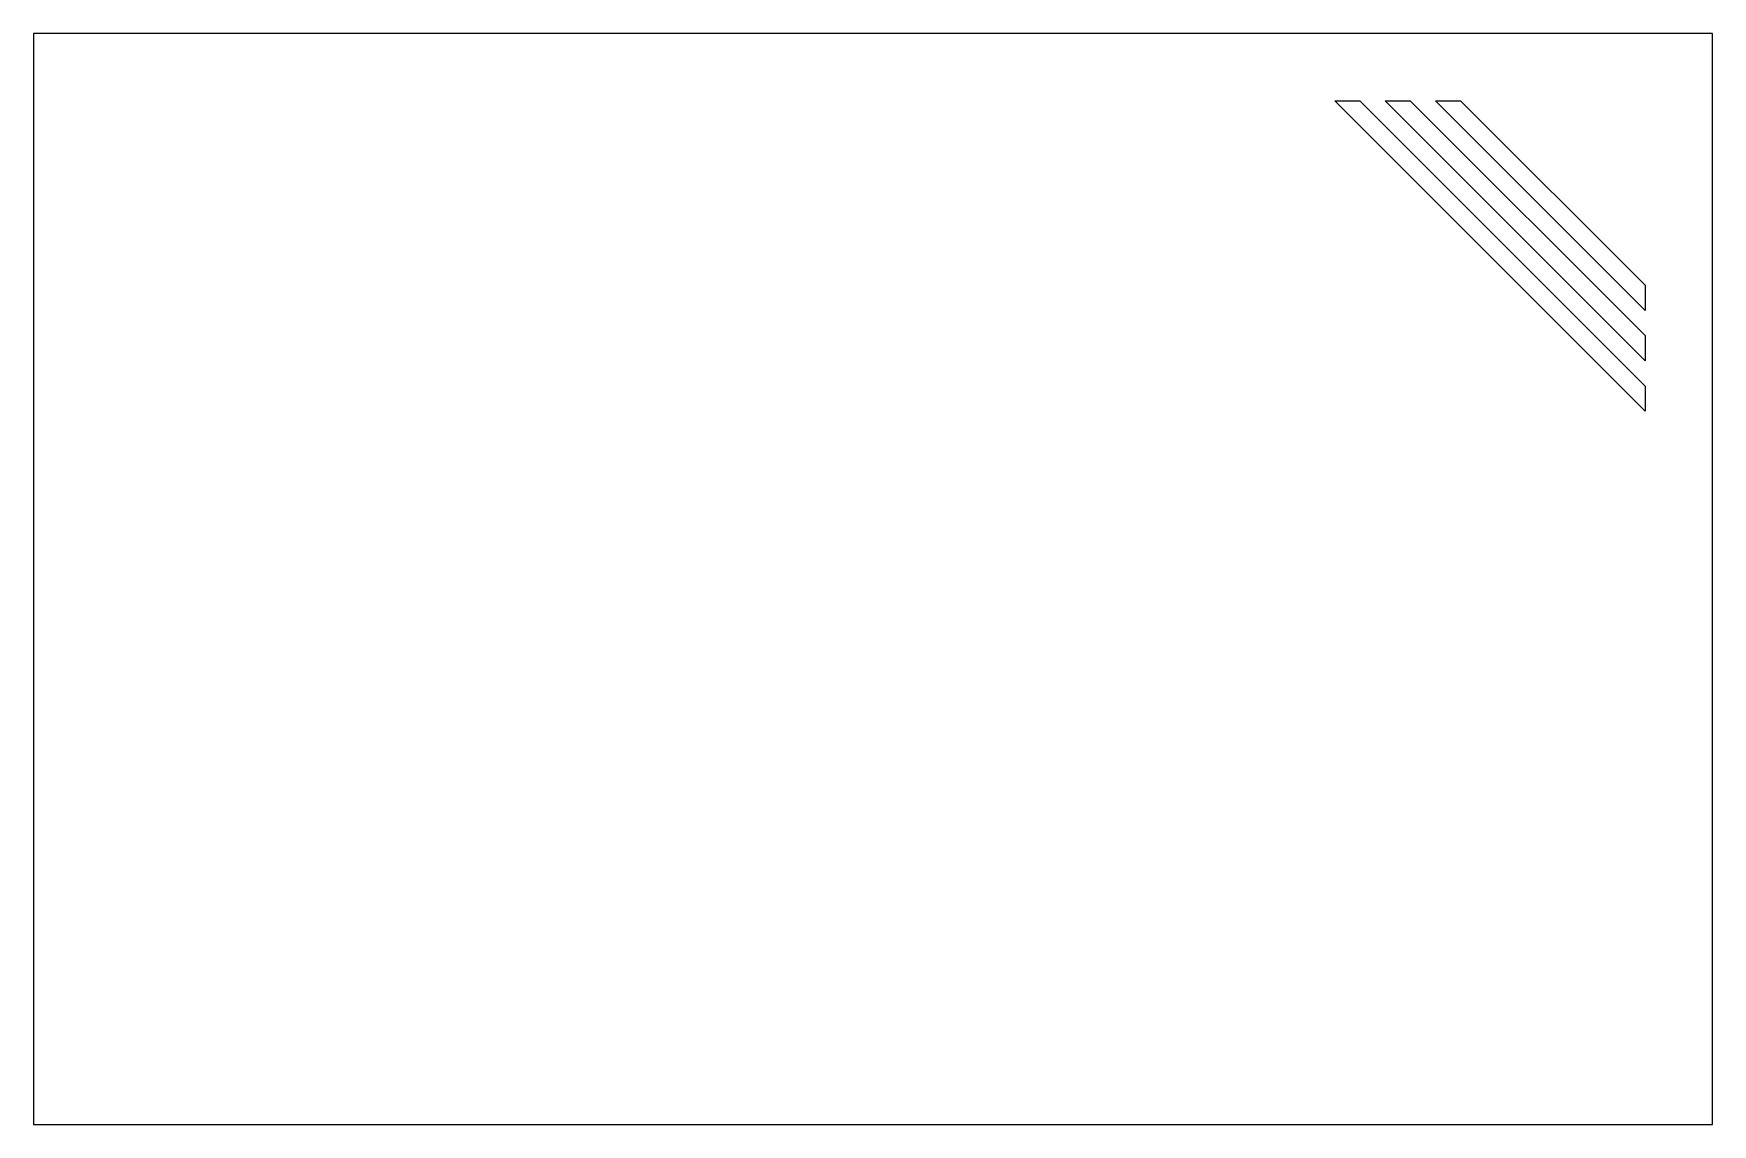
# Model space of a CAD drawing. Extents: x 330 to 530, y 0 to 130.
import ezdxf

# ---------------------------------------------------------------- set-up
doc = ezdxf.new("R2010")
doc.units = 0
doc.layers.add('Body004', color=7, linetype='CONTINUOUS')

msp = doc.modelspace()

# ---------------------------------------------------------------- linework, layer by layer
at = {"layer": 'Body004'}
for p, q in [((330, 130), (330, 130, 3)), ((330, 130), (330, 0)), ((330, 130, 3), (330, 0, 3)), ((330, 130), (330, 0)), ((530, 130), (330, 130)), ((330, 130, 3), (330, 0, 3)), ((530, 130, 3), (330, 130, 3)), ((330, 130), (330, 130, 3)), ((530, 130), (330, 130)), ((530, 130, 3), (330, 130, 3)), ((530, 130), (530, 130, 3)), ((530, 0), (530, 130)), ((530, 0, 3), (530, 130, 3)), ((530, 0), (530, 130)), ((530, 0, 3), (530, 130, 3)), ((530, 130), (530, 130, 3)), ((522, 85), (485, 122)), ((485, 122), (488, 122)), ((522, 85, 3), (485, 122, 3)), ((485, 122, 3), (488, 122, 3)), ((485, 122, 3), (485, 122)), ((522, 85, 3), (485, 122, 3)), ((522, 85), (485, 122)), ((485, 122, 3), (485, 122)), ((485, 122, 3), (488, 122, 3)), ((485, 122), (488, 122)), ((488, 122), (522, 88)), ((488, 122, 3), (522, 88, 3)), ((488, 122, 3), (488, 122)), ((488, 122, 3), (522, 88, 3)), ((488, 122), (522, 88)), ((488, 122, 3), (488, 122)), ((522, 91), (491, 122)), ((491, 122), (494, 122)), ((522, 91, 3), (491, 122, 3)), ((491, 122, 3), (494, 122, 3)), ((491, 122, 3), (491, 122)), ((522, 91, 3), (491, 122, 3)), ((522, 91), (491, 122)), ((491, 122, 3), (491, 122)), ((491, 122, 3), (494, 122, 3)), ((491, 122), (494, 122)), ((494, 122), (522, 94)), ((494, 122, 3), (522, 94, 3)), ((494, 122, 3), (494, 122)), ((494, 122, 3), (494, 122)), ((494, 122, 3), (522, 94, 3)), ((494, 122), (522, 94)), ((497, 122), (500, 122)), ((522, 97), (497, 122)), ((497, 122, 3), (500, 122, 3)), ((522, 97, 3), (497, 122, 3)), ((497, 122, 3), (497, 122)), ((497, 122, 3), (500, 122, 3)), ((497, 122), (500, 122)), ((497, 122, 3), (497, 122)), ((522, 97, 3), (497, 122, 3)), ((522, 97), (497, 122)), ((500, 122), (522, 100)), ((500, 122, 3), (522, 100, 3)), ((500, 122, 3), (500, 122)), ((500, 122, 3), (500, 122)), ((500, 122, 3), (522, 100, 3)), ((500, 122), (522, 100)), ((522, 100), (522, 97)), ((522, 100, 3), (522, 97, 3)), ((522, 100, 3), (522, 100)), ((522, 100, 3), (522, 100)), ((522, 100, 3), (522, 97, 3)), ((522, 100), (522, 97)), ((522, 97, 3), (522, 97)), ((522, 97, 3), (522, 97)), ((522, 94), (522, 91)), ((522, 94, 3), (522, 91, 3)), ((522, 94, 3), (522, 94)), ((522, 94, 3), (522, 91, 3)), ((522, 94), (522, 91)), ((522, 94, 3), (522, 94)), ((522, 91, 3), (522, 91)), ((522, 91, 3), (522, 91)), ((522, 88), (522, 85)), ((522, 88, 3), (522, 85, 3)), ((522, 88, 3), (522, 88)), ((522, 88, 3), (522, 85, 3)), ((522, 88), (522, 85)), ((522, 88, 3), (522, 88)), ((522, 85, 3), (522, 85)), ((522, 85, 3), (522, 85)), ((330, 0), (330, 0, 3)), ((330, 0), (530, 0)), ((330, 0, 3), (530, 0, 3)), ((330, 0), (330, 0, 3)), ((330, 0), (530, 0)), ((330, 0, 3), (530, 0, 3)), ((530, 0), (530, 0, 3)), ((530, 0), (530, 0, 3))]:
    msp.add_line(p, q, dxfattribs=at)

doc.saveas('drawing.dxf')
